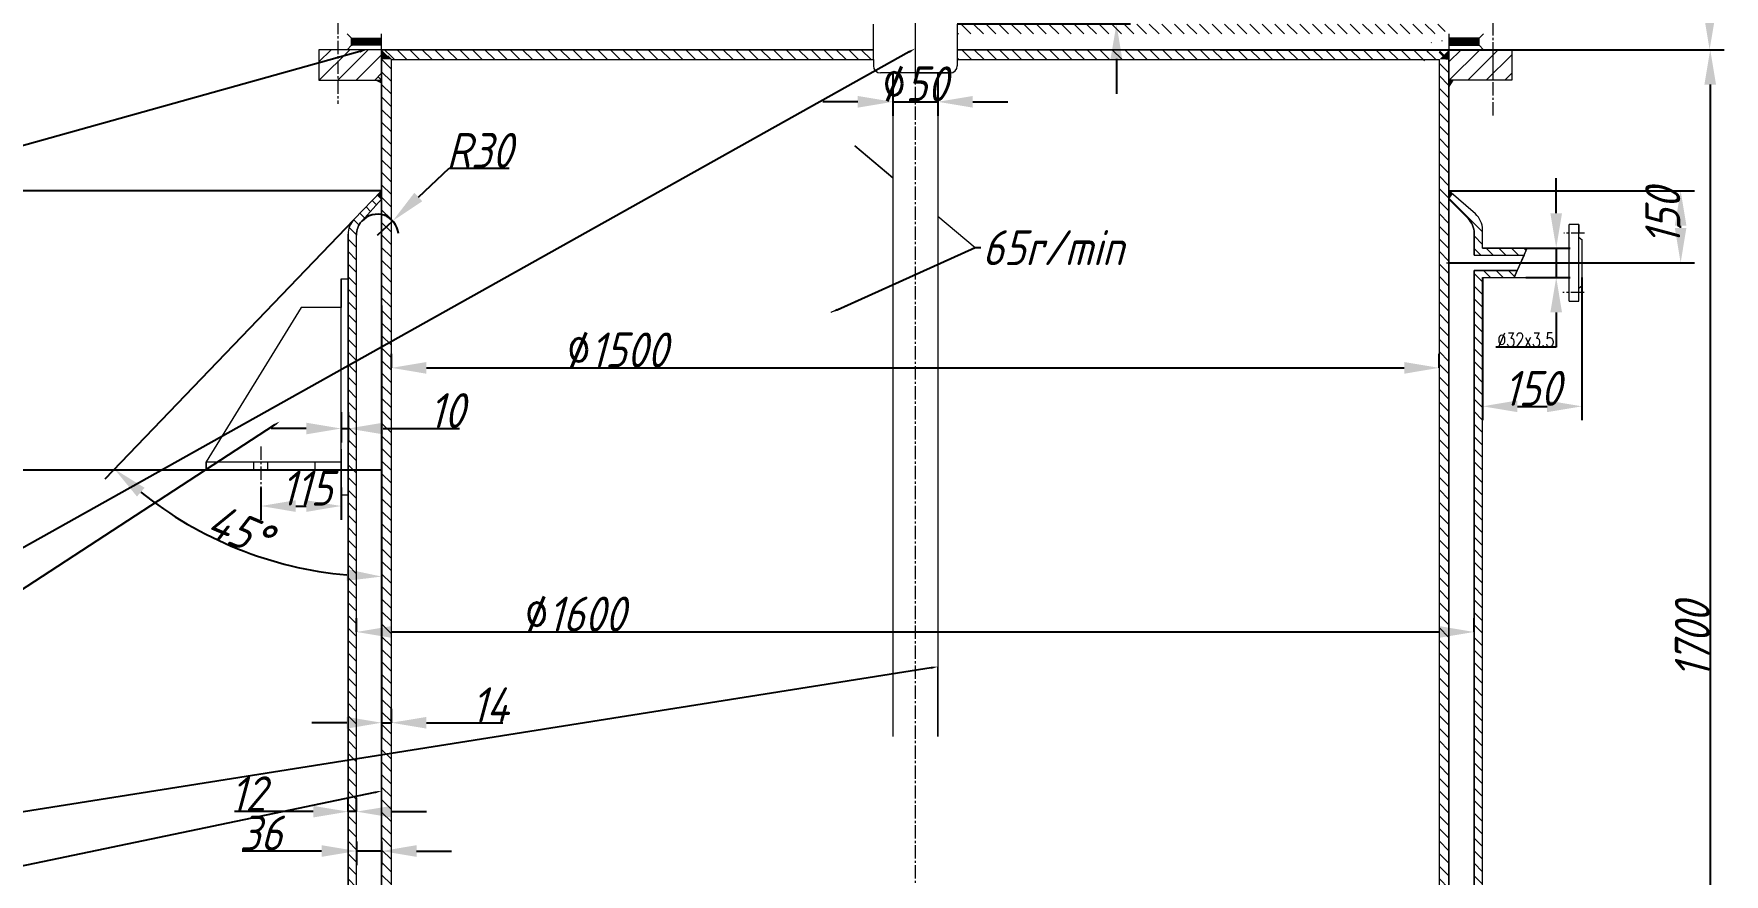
# Model space of a CAD drawing. Header units: millimetres. Extents: x 0 to 8400, y 0 to 5940.
# Drawn here: x 1314 to 3734, y 2607 to 3810 of the extents above; entities that cross this region are included whole.
import ezdxf
from ezdxf import colors
from ezdxf.entities.mleader import LeaderData, LeaderLine
from ezdxf.math import Vec2, Vec3

# ---------------------------------------------------------------- set-up
doc = ezdxf.new("R2010")
doc.units = ezdxf.units.MM
doc.linetypes.add('CENTER2', pattern=[28.575, 19.05, -3.175, 3.175, -3.175])
doc.layers.get('0').update_dxf_attribs({"lineweight": 18})
for name, color, linetype, lineweight in [('5', 1, 'Continuous', 9), ('中心线', 3, 'CENTER2', 18), ('截面', 1, 'Continuous', 9), ('标注', 4, 'Continuous', 18), ('细实线', 7, 'Continuous', 18)]:
    doc.layers.add(name, color=color, linetype=linetype, lineweight=lineweight)
doc.styles.add('OlivierSun Standard', font='gbeitc.shx', dxfattribs={"bigfont": 'gbcbig.shx'})
doc.dimstyles.new('OlivierSun Standard', dxfattribs={"dimtxt": 50, "dimasz": 50, "dimexe": 20, "dimexo": 0, "dimtad": 1, "dimtoh": 1, "dimlfac": 20, "dimdsep": 46, "dimtxsty": 'OlivierSun Standard', "dimcen": 50, "dimclrd": 4, "dimclre": 4, "dimclrt": 4, "dimadec": 0, "dimazin": 0, "dimtfac": 1, "dimtmove": 0, "dimatfit": 1, "dimfxl": 1, "dimarcsym": 0})

# ---------------------------------------------------------------- blocks, each defined once
blk = doc.blocks.new('*U16')
at = {"layer": '中心线', "color": 0, "linetype": 'CENTER2', "transparency": 16777216}
blk.add_line((-113.5, 0), (123.1, 0), dxfattribs=at)
blk = doc.blocks.new('*D20')
at = {"layer": 'DEFPOINTS', "color": 0, "transparency": 16777216}
for p in [(1826.1, 3332), (3326.1, 3332), (3326.1, 3332)]:
    blk.add_point(p, dxfattribs=at)
at = {"layer": '细实线', "color": 4, "lineweight": -2, "transparency": 16777216}
for p, q in [((1826.1, 3332), (1826.1, 3352)), ((3326.1, 3332), (3326.1, 3352)), ((1876.1, 3332), (3276.1, 3332))]:
    blk.add_line(p, q, dxfattribs=at)
at = {"layer": '细实线', "color": 4, "transparency": 16777216}
for points in [[(1876.1, 3340.3), (1876.1, 3323.6), (1826.1, 3332)], [(3276.1, 3340.3), (3276.1, 3323.6), (3326.1, 3332)]]:
    blk.add_solid(points, dxfattribs=at)
at = {"layer": '细实线', "color": 4, "transparency": 16777216, "insert": (2149.8, 3357.6), "char_height": 50, "attachment_point": 5, "style": 'OlivierSun Standard'}
blk.add_mtext('{\\Fromans|c134;\\W0.75;%%C}1500', dxfattribs=at)
blk = doc.blocks.new('*D21')
at = {"layer": 'DEFPOINTS', "color": 0, "transparency": 16777216}
for p in [(1776.1, 2953.9), (3376.1, 2953.9), (3376.1, 2953.9)]:
    blk.add_point(p, dxfattribs=at)
at = {"layer": '细实线', "color": 4, "lineweight": -2, "transparency": 16777216}
for p, q in [((1776.1, 2953.9), (1776.1, 2973.9)), ((1826.1, 2953.9), (3326.1, 2953.9)), ((3376.1, 2953.9), (3376.1, 2973.9))]:
    blk.add_line(p, q, dxfattribs=at)
at = {"layer": '细实线', "color": 4, "transparency": 16777216}
for points in [[(1826.1, 2962.3), (1826.1, 2945.6), (1776.1, 2953.9)], [(3326.1, 2962.3), (3326.1, 2945.6), (3376.1, 2953.9)]]:
    blk.add_solid(points, dxfattribs=at)
at = {"layer": '细实线', "color": 4, "transparency": 16777216, "insert": (2089.4, 2979.5), "char_height": 50, "width": 3.924, "attachment_point": 5, "style": 'OlivierSun Standard'}
blk.add_mtext('{\\Fromans|c134;\\W0.75;%%C\\A0;\\Fgbeitc,gbcbig|c134;\\W1;1600}', dxfattribs=at)
blk = doc.blocks.new('*D22')
at = {"layer": 'DEFPOINTS', "color": 0, "transparency": 16777216}
for p in [(1812.1, 3421.1), (1826.1, 2824), (1826.1, 2824)]:
    blk.add_point(p, dxfattribs=at)
at = {"layer": '细实线', "color": 4, "lineweight": -2, "transparency": 16777216}
for p, q in [((1812.1, 3421.1), (1812.1, 2804)), ((1826.1, 2824), (1826.1, 2844)), ((1762.1, 2824), (1712.1, 2824)), ((1812.1, 2824), (1826.1, 2824)), ((1876.1, 2824), (1985.7, 2824))]:
    blk.add_line(p, q, dxfattribs=at)
at = {"layer": '细实线', "color": 4, "transparency": 16777216}
for points in [[(1762.1, 2832.3), (1762.1, 2815.6), (1812.1, 2824)], [(1876.1, 2832.3), (1876.1, 2815.6), (1826.1, 2824)]]:
    blk.add_solid(points, dxfattribs=at)
at = {"layer": '细实线', "color": 4, "transparency": 16777216, "insert": (1967.3, 2849.6), "char_height": 50, "attachment_point": 5, "style": 'OlivierSun Standard'}
blk.add_mtext('14', dxfattribs=at)
blk = doc.blocks.new('*D23')
at = {"layer": 'DEFPOINTS', "color": 0, "transparency": 16777216}
for p in [(1764.1, 2696.7), (1776.1, 2696.7), (1776.1, 2696.7)]:
    blk.add_point(p, dxfattribs=at)
at = {"layer": '细实线', "color": 4, "lineweight": -2, "transparency": 16777216}
for p, q in [((1764.1, 2696.7), (1764.1, 2716.7)), ((1776.1, 2696.7), (1776.1, 2716.7)), ((1714.1, 2696.7), (1601.4, 2696.7)), ((1776.1, 2696.7), (1764.1, 2696.7)), ((1826.1, 2696.7), (1876.1, 2696.7))]:
    blk.add_line(p, q, dxfattribs=at)
at = {"layer": '细实线', "color": 4, "transparency": 16777216}
for points in [[(1714.1, 2705), (1714.1, 2688.4), (1764.1, 2696.7)], [(1826.1, 2705), (1826.1, 2688.4), (1776.1, 2696.7)]]:
    blk.add_solid(points, dxfattribs=at)
at = {"layer": '细实线', "color": 4, "transparency": 16777216, "insert": (1620.8, 2722.3), "char_height": 50, "attachment_point": 5, "style": 'OlivierSun Standard'}
blk.add_mtext('12', dxfattribs=at)
blk = doc.blocks.new('*D33')
at = {"layer": 'DEFPOINTS', "color": 0, "transparency": 16777216}
for p in [(1776.1, 2654.2), (1812.1, 2654.2), (1812.1, 2640.3)]:
    blk.add_point(p, dxfattribs=at)
at = {"layer": '细实线', "color": 4, "lineweight": -2, "transparency": 16777216}
for p, q in [((1726.1, 2640.3), (1612.3, 2640.3)), ((1776.1, 2654.2), (1776.1, 2620.3)), ((1812.1, 2640.3), (1776.1, 2640.3)), ((1812.1, 2654.2), (1812.1, 2620.3)), ((1862.1, 2640.3), (1912.1, 2640.3))]:
    blk.add_line(p, q, dxfattribs=at)
at = {"layer": '细实线', "color": 4, "transparency": 16777216}
for points in [[(1726.1, 2648.7), (1726.1, 2632), (1776.1, 2640.3)], [(1862.1, 2648.7), (1862.1, 2632), (1812.1, 2640.3)]]:
    blk.add_solid(points, dxfattribs=at)
at = {"layer": '细实线', "color": 4, "transparency": 16777216, "insert": (1639, 2666), "char_height": 50, "attachment_point": 5, "style": 'OlivierSun Standard'}
blk.add_mtext('36', dxfattribs=at)
blk = doc.blocks.new('*D36')
at = {"layer": 'DEFPOINTS', "color": 0, "transparency": 16777216}
for p in [(2543.7, 3754.2), (2608.4, 3754.2), (2608.4, 3712.8)]:
    blk.add_point(p, dxfattribs=at)
at = {"layer": '细实线', "color": 4, "lineweight": -2, "transparency": 16777216}
for p, q in [((2543.7, 3754.2), (2543.7, 3692.8)), ((2608.4, 3754.2), (2608.4, 3692.8)), ((2493.7, 3712.8), (2443.7, 3712.8)), ((2543.7, 3712.8), (2608.4, 3712.8)), ((2658.4, 3712.8), (2708.4, 3712.8))]:
    blk.add_line(p, q, dxfattribs=at)
at = {"layer": '细实线', "color": 4, "transparency": 16777216}
for points in [[(2493.7, 3721.2), (2493.7, 3704.5), (2543.7, 3712.8)], [(2658.4, 3721.2), (2658.4, 3704.5), (2608.4, 3712.8)]]:
    blk.add_solid(points, dxfattribs=at)
at = {"layer": '细实线', "color": 4, "transparency": 16777216, "insert": (2576.1, 3738.5), "char_height": 50, "attachment_point": 5, "style": 'OlivierSun Standard'}
blk.add_mtext('{\\Fromans|c134;\\W0.75;%%C}50', dxfattribs=at)
blk = doc.blocks.new('*D37')
at = {"layer": 'DEFPOINTS', "color": 0, "transparency": 16777216}
for p in [(1812.1, 3773.4), (1812.1, 3585.4), (1772.4, 3544.1), (1672.8, 3051), (1812.1, 2073.4)]:
    blk.add_point(p, dxfattribs=at)
at = {"layer": '细实线', "color": 4, "lineweight": -2, "transparency": 16777216}
blk.add_line((1772.4, 3544.1), (1415.8, 3172.6), dxfattribs=at)
blk.add_arc((1812.1, 3585.4), 552.2, 231.3586, 264.8106, dxfattribs=at)
at = {"layer": '细实线', "color": 4, "transparency": 16777216}
for points in [[(1461.8, 3147.8), (1472.7, 3160.3), (1429.6, 3187)], [(1762.5, 3043.8), (1761.8, 3027.1), (1812.1, 3033.2)]]:
    blk.add_solid(points, dxfattribs=at)
at = {"layer": '细实线', "color": 4, "transparency": 16777216, "insert": (1607.8, 3100), "char_height": 50, "attachment_point": 5, "rotation": 337.1797, "style": 'OlivierSun Standard'}
blk.add_mtext('45°', dxfattribs=at)
blk = doc.blocks.new('*D38')
at = {"layer": 'DEFPOINTS', "color": 0, "transparency": 16777216}
for p in [(1828, 3542.4), (1806.1, 3521.9)]:
    blk.add_point(p, dxfattribs=at)
at = {"layer": '细实线', "color": 4, "lineweight": -2, "transparency": 16777216}
for p, q in [((1864.6, 3576.5), (1908.6, 3617.6)), ((1908.6, 3617.6), (1994.7, 3617.6)), ((1806.1, 3521.9), (1828, 3542.4))]:
    blk.add_line(p, q, dxfattribs=at)
blk.add_arc((1806.1, 3521.9), 30, 4.8369, 138.0128, dxfattribs=at)
at = {"layer": '细实线', "color": 4, "transparency": 16777216}
blk.add_solid([(1858.9, 3582.6), (1870.2, 3570.4), (1828, 3542.4)], dxfattribs=at)
at = {"layer": '细实线', "color": 4, "transparency": 16777216, "insert": (1952, 3643.2), "char_height": 50, "attachment_point": 5, "style": 'OlivierSun Standard'}
blk.add_mtext('R30', dxfattribs=at)
blk = doc.blocks.new('*D40')
at = {"layer": 'DEFPOINTS', "color": 0, "transparency": 16777216}
for p in [(1812.1, 3585.4), (1278.2, 3185.4), (1812.1, 3185.4)]:
    blk.add_point(p, dxfattribs=at)
at = {"layer": '细实线', "color": 4, "lineweight": -2, "transparency": 16777216}
for p, q in [((1812.1, 3585.4), (1258.2, 3585.4)), ((1278.2, 3535.4), (1278.2, 3235.4)), ((1812.1, 3185.4), (1258.2, 3185.4))]:
    blk.add_line(p, q, dxfattribs=at)
at = {"layer": '细实线', "color": 4, "transparency": 16777216}
for points in [[(1269.9, 3535.4), (1286.5, 3535.4), (1278.2, 3585.4)], [(1269.9, 3235.4), (1286.5, 3235.4), (1278.2, 3185.4)]]:
    blk.add_solid(points, dxfattribs=at)
at = {"layer": '细实线', "color": 4, "transparency": 16777216, "insert": (1252.6, 3400.4), "char_height": 50, "attachment_point": 5, "rotation": 90, "style": 'OlivierSun Standard'}
blk.add_mtext('400', dxfattribs=at)
blk = doc.blocks.new('*D43')
at = {"layer": 'DEFPOINTS', "color": 0, "transparency": 16777216}
for p in [(1639.1, 3160.9), (1754.1, 3160.9), (1754.1, 3134.2)]:
    blk.add_point(p, dxfattribs=at)
at = {"layer": '标注', "color": 4, "lineweight": -2, "transparency": 16777216}
for p, q in [((1639.1, 3160.9), (1639.1, 3114.2)), ((1754.1, 3160.9), (1754.1, 3114.2)), ((1689.1, 3134.2), (1704.1, 3134.2))]:
    blk.add_line(p, q, dxfattribs=at)
at = {"layer": '标注', "color": 4, "transparency": 16777216}
for points in [[(1689.1, 3142.5), (1689.1, 3125.8), (1639.1, 3134.2)], [(1704.1, 3142.5), (1704.1, 3125.8), (1754.1, 3134.2)]]:
    blk.add_solid(points, dxfattribs=at)
at = {"layer": '标注', "color": 4, "transparency": 16777216, "insert": (1704.6, 3159.8), "char_height": 50, "attachment_point": 5, "style": 'OlivierSun Standard'}
blk.add_mtext('115', dxfattribs=at)
blk = doc.blocks.new('*D44')
at = {"layer": 'DEFPOINTS', "color": 0, "transparency": 16777216}
for p in [(1754.1, 3268.4), (1764.1, 3268.4), (1764.1, 3245.1)]:
    blk.add_point(p, dxfattribs=at)
at = {"layer": '标注', "color": 4, "lineweight": -2, "transparency": 16777216}
for p, q in [((1754.1, 3268.4), (1754.1, 3225.1)), ((1764.1, 3268.4), (1764.1, 3225.1)), ((1704.1, 3245.1), (1654.1, 3245.1)), ((1754.1, 3245.1), (1764.1, 3245.1)), ((1814.1, 3245.1), (1923.7, 3245.1))]:
    blk.add_line(p, q, dxfattribs=at)
at = {"layer": '标注', "color": 4, "transparency": 16777216}
for points in [[(1704.1, 3253.5), (1704.1, 3236.8), (1754.1, 3245.1)], [(1814.1, 3253.5), (1814.1, 3236.8), (1764.1, 3245.1)]]:
    blk.add_solid(points, dxfattribs=at)
at = {"layer": '标注', "color": 4, "transparency": 16777216, "insert": (1905.3, 3270.8), "char_height": 50, "attachment_point": 5, "style": 'OlivierSun Standard'}
blk.add_mtext('10', dxfattribs=at)
blk = doc.blocks.new('*D45')
at = {"layer": 'DEFPOINTS', "color": 0, "transparency": 16777216}
for p in [(3340.1, 3787.4), (3388.1, 2073.4), (3714.1, 2073.4)]:
    blk.add_point(p, dxfattribs=at)
at = {"layer": '标注', "color": 4, "lineweight": -2, "transparency": 16777216}
for p, q in [((3340.1, 3787.4), (3734.1, 3787.4)), ((3714.1, 3737.4), (3714.1, 2123.4)), ((3388.1, 2073.4), (3734.1, 2073.4))]:
    blk.add_line(p, q, dxfattribs=at)
at = {"layer": '标注', "color": 4, "transparency": 16777216}
for points in [[(3705.7, 3737.4), (3722.4, 3737.4), (3714.1, 3787.4)], [(3705.7, 2123.4), (3722.4, 2123.4), (3714.1, 2073.4)]]:
    blk.add_solid(points, dxfattribs=at)
at = {"layer": '标注', "color": 4, "transparency": 16777216, "insert": (3688.4, 2942), "char_height": 50, "attachment_point": 5, "rotation": 90, "style": 'OlivierSun Standard'}
blk.add_mtext('1700', dxfattribs=at)
blk = doc.blocks.new('*D46')
at = {"layer": 'DEFPOINTS', "color": 0, "transparency": 16777216}
for p in [(3340.1, 3585.4), (3671.7, 3585.4), (3340.1, 3482.4)]:
    blk.add_point(p, dxfattribs=at)
at = {"layer": '标注', "color": 4, "lineweight": -2, "transparency": 16777216}
for p, q in [((3340.1, 3585.4), (3691.7, 3585.4)), ((3671.7, 3532.4), (3671.7, 3535.4)), ((3340.1, 3482.4), (3691.7, 3482.4))]:
    blk.add_line(p, q, dxfattribs=at)
at = {"layer": '标注', "color": 4, "transparency": 16777216}
for points in [[(3663.4, 3535.4), (3680, 3535.4), (3671.7, 3585.4)], [(3663.4, 3532.4), (3680, 3532.4), (3671.7, 3482.4)]]:
    blk.add_solid(points, dxfattribs=at)
at = {"layer": '标注', "color": 4, "transparency": 16777216, "insert": (3646.1, 3548.3), "char_height": 50, "attachment_point": 5, "rotation": 90, "style": 'OlivierSun Standard'}
blk.add_mtext('150', dxfattribs=at)
blk = doc.blocks.new('*D47')
at = {"layer": 'DEFPOINTS', "color": 0, "transparency": 16777216}
for p in [(3388.1, 3461.4), (3530.5, 3461.4), (3530.5, 3276.9)]:
    blk.add_point(p, dxfattribs=at)
at = {"layer": '标注', "color": 4, "lineweight": -2, "transparency": 16777216}
for p, q in [((3388.1, 3461.4), (3388.1, 3256.9)), ((3530.5, 3461.4), (3530.5, 3256.9)), ((3438.1, 3276.9), (3480.5, 3276.9))]:
    blk.add_line(p, q, dxfattribs=at)
at = {"layer": '标注', "color": 4, "transparency": 16777216}
for points in [[(3438.1, 3285.3), (3438.1, 3268.6), (3388.1, 3276.9)], [(3480.5, 3285.3), (3480.5, 3268.6), (3530.5, 3276.9)]]:
    blk.add_solid(points, dxfattribs=at)
at = {"layer": '标注', "color": 4, "transparency": 16777216, "insert": (3459.3, 3302.6), "char_height": 50, "attachment_point": 5, "style": 'OlivierSun Standard'}
blk.add_mtext('150', dxfattribs=at)
blk = doc.blocks.new('*D49')
at = {"layer": 'DEFPOINTS', "color": 0, "transparency": 16777216}
for p in [(3012.3, 4180.1), (3012.3, 3787.4), (3713.2, 3787.4)]:
    blk.add_point(p, dxfattribs=at)
at = {"layer": '标注', "color": 4, "lineweight": -2, "transparency": 16777216}
for p, q in [((3012.3, 4180.1), (3733.2, 4180.1)), ((3713.2, 4130.1), (3713.2, 3837.4)), ((3012.3, 3787.4), (3733.2, 3787.4))]:
    blk.add_line(p, q, dxfattribs=at)
at = {"layer": '标注', "color": 4, "transparency": 16777216}
for points in [[(3704.9, 4130.1), (3721.6, 4130.1), (3713.2, 4180.1)], [(3704.9, 3837.4), (3721.6, 3837.4), (3713.2, 3787.4)]]:
    blk.add_solid(points, dxfattribs=at)
at = {"layer": '标注', "color": 4, "transparency": 16777216, "insert": (3687.6, 3996.5), "char_height": 50, "attachment_point": 5, "rotation": 90, "style": 'OlivierSun Standard'}
blk.add_mtext('400', dxfattribs=at)
blk = doc.blocks.new('*D50')
at = {"layer": 'DEFPOINTS', "color": 0, "transparency": 16777216}
for p in [(3450.1, 3503.4), (3450.1, 3461.4), (3493.6, 3461.4)]:
    blk.add_point(p, dxfattribs=at)
at = {"layer": '标注', "color": 4, "lineweight": -2, "transparency": 16777216}
for p, q in [((3493.6, 3553.4), (3493.6, 3603.4)), ((3450.1, 3503.4), (3513.6, 3503.4)), ((3493.6, 3503.4), (3493.6, 3461.4)), ((3450.1, 3461.4), (3513.6, 3461.4)), ((3493.6, 3411.4), (3493.6, 3361.4)), ((3493.6, 3361.4), (3407.2, 3361.4))]:
    blk.add_line(p, q, dxfattribs=at)
at = {"layer": '标注', "color": 4, "transparency": 16777216}
for points in [[(3485.2, 3553.4), (3501.9, 3553.4), (3493.6, 3503.4)], [(3485.2, 3411.4), (3501.9, 3411.4), (3493.6, 3461.4)]]:
    blk.add_solid(points, dxfattribs=at)
at = {"layer": '标注', "color": 4, "transparency": 16777216, "insert": (3450.1, 3372), "char_height": 50, "attachment_point": 5, "style": 'OlivierSun Standard'}
blk.add_mtext('{\\Fromans|c134;\\H0.4x;\\W0.75;%%C32x3.5}', dxfattribs=at)
blk = doc.blocks.new('*D52')
at = {"layer": 'DEFPOINTS', "color": 0, "transparency": 16777216}
for p in [(2636.1, 3876.3), (2636.1, 3824.2), (2864, 3824.2)]:
    blk.add_point(p, dxfattribs=at)
at = {"layer": '标注', "color": 4, "lineweight": -2, "transparency": 16777216}
for p, q in [((2864, 3926.3), (2864, 3976.3)), ((2636.1, 3876.3), (2884, 3876.3)), ((2864, 3876.3), (2864, 3824.2)), ((2636.1, 3824.2), (2884, 3824.2)), ((2864, 3774.2), (2864, 3724.2))]:
    blk.add_line(p, q, dxfattribs=at)
at = {"layer": '标注', "color": 4, "transparency": 16777216}
for points in [[(2855.6, 3926.3), (2872.3, 3926.3), (2864, 3876.3)], [(2855.6, 3774.2), (2872.3, 3774.2), (2864, 3824.2)]]:
    blk.add_solid(points, dxfattribs=at)
at = {"layer": '标注', "color": 4, "transparency": 16777216, "insert": (2845.9, 3850.2), "char_height": 50, "attachment_point": 5, "rotation": 90, "style": 'OlivierSun Standard'}
blk.add_mtext('{\\H0.7x;40}', dxfattribs=at)
blk = doc.blocks.new('*U60')
at = {"layer": '中心线', "color": 0, "linetype": 'CENTER2', "transparency": 16777216}
blk.add_line((0, 2158.4), (0, -874.7), dxfattribs=at)

msp = doc.modelspace()

# ---------------------------------------------------------------- hatches: boundary and pattern name
at = {"layer": '截面'}
h = msp.add_hatch(dxfattribs=at)
h.set_pattern_fill('ANSI31', color=256, scale=4, angle=90)
edge = h.paths.add_edge_path()
edge.add_ellipse((2576.08414, 3860.15531), major_axis=(-764, 0), ratio=0.5091623037, start_angle=239.19968795, end_angle=267.57395378)
edge.add_line((2608.42414, 4248.80664), (2608.42414, 4234.80652))
edge.add_ellipse((2576.08414, 3860.15531), major_axis=(-750, 0), ratio=0.5, start_angle=238.55997528, end_angle=267.52863974, ccw=False)
edge.add_line((2967.28846, 4180.1003), (2967.28846, 4194.28962))
edge = h.paths.add_edge_path()
edge.add_line((3012.26314, 4179.5279), (3012.26314, 4165.21591))
edge.add_ellipse((2576.08414, 3860.15531), major_axis=(-750, 0), ratio=0.5, start_angle=540, end_angle=594.43881479, ccw=False)
edge.add_line((3326.08414, 3860.15531), (3326.08414, 3824.15531))
edge.add_line((3326.08414, 3824.15531), (3322.62014, 3824.15531))
edge.add_line((3319.38758, 3810.15531), (3333.74677, 3810.15531))
edge.add_ellipse((2576.08414, 3860.15531), major_axis=(-764, 0), ratio=0.5091623037, start_angle=532.61507331, end_angle=540)
edge.add_ellipse((2576.08414, 3860.15531), major_axis=(-764, 0), ratio=0.5091623037, start_angle=540, end_angle=595.18594899)
edge = h.paths.add_edge_path()
edge.add_ellipse((2576.08414, 3860.15531), major_axis=(-750, 0), ratio=0.5, start_angle=532.33774434, end_angle=534.49112133)
edge.add_line((3322.62014, 3824.15531), (2636.08414, 3824.15531))
edge.add_line((2636.08414, 3824.15531), (2636.08414, 3810.15531))
edge.add_line((2636.08414, 3810.15531), (3319.38758, 3810.15531))
h = msp.add_hatch(dxfattribs=at)
h.set_pattern_fill('ANSI37', color=256, scale=10, style=0)
h.set_pattern_definition([(45, (7226.3216, -3586.561), (-0.88388348, 0.88388348), []), (135, (7226.3216, -3586.561), (-0.88388348, -0.88388348), [])])
h.paths.add_polyline_path([(1812.08419, 3803.78001), (1769.02404, 3803.78001), (1769.02404, 3793.78001), (1812.08419, 3793.78001)])
h = msp.add_hatch(dxfattribs=at)
h.set_pattern_fill('ANSI37', color=256, scale=10, style=0)
h.set_pattern_definition([(45, (8754.3216, -3586.561), (-0.88388348, 0.88388348), []), (135, (8754.3216, -3586.561), (-0.88388348, -0.88388348), [])])
h.paths.add_polyline_path([(3340.0841, 3803.78001), (3383.14424, 3803.78001), (3383.14424, 3793.78001), (3340.0841, 3793.78001)])
h = msp.add_hatch(dxfattribs=at)
h.set_pattern_fill('ANSI31', color=256, scale=150, style=0)
h.set_pattern_definition([(45, (7226.322, -3586.561), (-13.258252, 13.258252), [])])
h.paths.add_polyline_path([(1812.08413, 3787.4047), (1749.2165, 3787.4047), (1749.2165, 3743.78001), (1812.08413, 3743.78001)])
h.paths.add_polyline_path([(1749.2165, 3787.4047), (1722.29514, 3787.4047), (1722.29514, 3743.78001), (1749.2165, 3743.78001)])
h = msp.add_hatch(dxfattribs=at)
h.set_pattern_fill('ANSI31', color=256, scale=4, angle=90)
h.paths.add_polyline_path([(1826.08414, 3787.40471), (1812.08414, 3787.40471), (1812.08414, 3773.40471), (1812.08414, 2073.40471), (1826.08414, 2073.40471)])
h = msp.add_hatch(dxfattribs=at)
h.set_pattern_fill('ANSI31', color=256, scale=4, angle=90)
h.paths.add_polyline_path([(2516.08414, 3787.40471), (1826.08414, 3787.40471), (1826.08414, 3773.40471), (2516.08414, 3773.40471)])
h = msp.add_hatch(dxfattribs=at)
h.set_pattern_fill('ANSI31', color=256, scale=4, angle=90)
h.paths.add_polyline_path([(3340.08414, 3787.40471), (2636.08414, 3787.40471), (2636.08414, 3773.40471), (3326.08414, 3773.40471), (3340.08414, 3773.40471)])
h = msp.add_hatch(dxfattribs=at)
h.set_pattern_fill('ANSI31', color=256, scale=150, style=0)
h.set_pattern_definition([(45, (8844.11, -3586.561), (-13.258252, 13.258252), [])])
h.paths.add_polyline_path([(3429.87313, 3787.4047), (3367.0055, 3787.4047), (3367.0055, 3743.78001), (3429.87313, 3743.78001)])
h.paths.add_polyline_path([(3367.0055, 3787.4047), (3340.08414, 3787.4047), (3340.08414, 3743.78001), (3367.0055, 3743.78001)])
h = msp.add_hatch(dxfattribs=at)
h.set_pattern_fill('ANSI31', color=256, scale=4, angle=90)
h.paths.add_polyline_path([(3340.08414, 3773.40471), (3326.08414, 3773.40471), (3326.08414, 2073.40471), (3340.08414, 2073.40471)])
h = msp.add_hatch(dxfattribs=at)
h.set_pattern_fill('ANSI31', color=256, scale=4, angle=90)
h.paths.add_polyline_path([(1783.78532, 3541.96157), (1812.08414, 3573.40471), (1812.08414, 3585.40471), (1772.44252, 3544.11136, 0.1936145246), (1764.08414, 3523.3354), (1776.08414, 3521.89263, -0.1852813329)])
h = msp.add_hatch(dxfattribs=at)
h.set_pattern_fill('ANSI31', color=256, scale=4, angle=90)
h.paths.add_polyline_path([(3377.83928, 3552.36896), (3340.08414, 3585.40471), (3340.08414, 3573.40471), (3367.41663, 3545.76221, -0.1974472386), (3376.08414, 3524.66897), (3388.08414, 3523.40471), (3388.08414, 3529.79166, 0.2162719376)])
h = msp.add_hatch(dxfattribs=at)
h.set_pattern_fill('ANSI31', color=256, scale=4, angle=90)
h.paths.add_polyline_path([(1776.08414, 3521.89263), (1764.08414, 3523.3354), (1764.08414, 2073.40471), (1776.08414, 2073.40471)])
h = msp.add_hatch(dxfattribs=at)
h.set_pattern_fill('ANSI31', color=256, scale=4, angle=90)
h.paths.add_polyline_path([(3388.08414, 3471.40471), (3376.08414, 3471.40471), (3376.08414, 2073.40471), (3388.08414, 2073.40471)])
h.paths.add_polyline_path([(3376.08414, 3493.40471), (3388.08414, 3493.40471), (3388.08414, 3523.40471), (3376.08414, 3524.66897)])
at = {"layer": '细实线'}
h = msp.add_hatch(dxfattribs=at)
h.set_pattern_fill('ANSI31', color=1, scale=4, angle=90)
h.paths.add_polyline_path([(3447.64456, 3493.40471), (3452.14551, 3503.40471), (3388.08414, 3503.40471), (3388.08414, 3523.40471), (3388.08414, 3529.79166, 0.2162719376), (3377.83928, 3552.36896), (3340.08414, 3585.40471), (3340.08414, 3573.40471), (3367.41663, 3545.76221, -0.1974472386), (3376.08414, 3524.66897), (3376.08414, 3523.40471), (3376.08414, 3503.40471), (3376.08414, 3493.40471)])
h.paths.add_polyline_path([(3433.24153, 3461.40471), (3437.74248, 3471.40471), (3376.08414, 3471.40471), (3376.08414, 2073.40471), (3388.08414, 2073.40471), (3388.08414, 3461.40471)])

# ---------------------------------------------------------------- linework, layer by layer
for p, q in [((1826.08414, 3773.40471), (1820.78084, 3778.70801)), ((3336.69074, 3773.40471), (3326.08414, 3784.01131)), ((1812.08414, 3743.78001), (1806.78084, 3749.08331)), ((1812.08414, 3573.40471), (1806.78084, 3578.70801)), ((3512.08414, 3427.40471), (3512.08414, 3537.40471)), ((3526.08414, 3518.86768), (3530.53153, 3515.16587)), ((3530.53153, 3449.64355), (3530.53153, 3515.16587)), ((3376.08414, 3493.40471), (3447.64456, 3493.40471)), ((3388.08414, 3503.40471), (3512.08414, 3503.40471)), ((3376.08414, 3471.40471), (3437.74248, 3471.40471)), ((3388.08414, 3461.40471), (3512.08414, 3461.40471)), ((3526.08414, 3445.94174), (3530.53153, 3449.64355)), ((3512.08414, 3427.40471), (3526.08414, 3427.40471))]:
    msp.add_line(p, q)
at = {"layer": '5'}
for points in [[(1826.08414, 3773.40471), (1812.08414, 3773.40471), (1812.08414, 3787.40471)], [(3326.08414, 3773.40471), (3340.08414, 3773.40471), (3340.08414, 3787.40471)], [(1812.08414, 3738.89247), (1812.08414, 3743.78001), (1802.0895, 3743.78001)], [(3340.08414, 3743.78001), (3347.08414, 3743.78001), (3340.08414, 3732.79353)], [(1812.08414, 3573.40471), (1806.19511, 3579.27031), (1812.08414, 3585.40471)], [(3340.08414, 3573.40471), (3345.49901, 3580.6667), (3340.08414, 3585.40471)]]:
    msp.add_solid(points, dxfattribs=at)
at = {"layer": 'DEFPOINTS', "color": 0, "linetype": 'Continuous'}
msp.add_point((3512.08414, 3482.40471), dxfattribs=at)
at = {"layer": '中心线'}
for p, q in [((3402.95174, 3912.2788), (3402.95174, 3691.66536)), ((1749.21654, 3885.98548), (1749.21654, 3709.97091)), ((3402.95174, 3787.40471), (3402.95174, 3743.78001)), ((3533.89207, 3524.90471), (3504.69958, 3524.90471)), ((3533.67331, 3439.90471), (3503.00386, 3439.90471)), ((1639.08414, 3219.33224), (1639.08414, 3160.91926))]:
    msp.add_line(p, q, dxfattribs=at)
at = {"layer": '截面'}
msp.add_line((3376.08414, 3524.03684), (3376.08414, 3523.40471), dxfattribs=at)
at = {"layer": '标注'}
msp.add_lwpolyline([(2543.74414, 3603.7796), (2489.42552, 3649.61667)], close=True, dxfattribs=at)
msp.add_lwpolyline([(2608.42414, 3549.19904), (2661.92177, 3504.05478)], dxfattribs=at)
at = {"layer": '细实线'}
for p, q in [((2516.08414, 3773.40471), (2516.08414, 3824.15531)), ((2576.08414, 3824.15531), (2576.08414, 3754.15531)), ((2636.08414, 3824.15531), (2636.08414, 3773.40471)), ((2636.08414, 3824.15531), (2636.08414, 3764.15531)), ((1769.02404, 3803.78001), (1762.48377, 3810.15531)), ((1769.02404, 3793.78001), (1769.02404, 3803.78001)), ((1769.02404, 3803.78001), (1812.08414, 3803.78001)), ((1812.08414, 3787.40471), (1812.08414, 3810.15531)), ((3340.08414, 3810.15531), (3340.08414, 3787.40471)), ((3383.14424, 3803.78001), (3340.08414, 3803.78001)), ((3383.14424, 3803.78001), (3389.68451, 3810.15531)), ((3383.14424, 3793.78001), (3383.14424, 3803.78001)), ((1812.08414, 3787.40471), (1722.29514, 3787.40471)), ((1722.29514, 3787.40471), (1722.29514, 3743.78001)), ((1812.08414, 3787.40471), (1749.21654, 3787.40471)), ((1769.02404, 3793.78001), (1762.68877, 3787.42711)), ((1812.08414, 3793.78001), (1769.02404, 3793.78001)), ((1812.08414, 3787.40471), (1812.08414, 3793.78001)), ((1812.08414, 3773.40471), (1812.08414, 3787.40471)), ((1812.08414, 3787.40471), (2516.08414, 3787.40471)), ((2636.08414, 3787.40471), (3340.08414, 3787.40471)), ((3340.08414, 3793.78001), (3383.14424, 3793.78001)), ((3340.08414, 3787.40471), (3340.08414, 3773.40471)), ((3340.08414, 3787.40471), (3429.87314, 3787.40471)), ((3340.08414, 3787.40471), (3429.87314, 3787.40471)), ((3383.14424, 3793.78001), (3389.47951, 3787.42711)), ((3429.87314, 3787.40471), (3429.87314, 3743.78001)), ((3429.87314, 3787.40471), (3429.87314, 3743.78001)), ((1812.08414, 2073.40471), (1812.08414, 3773.40471)), ((1826.08414, 2073.40471), (1826.08414, 3773.40471)), ((1826.08414, 3773.40471), (2516.08414, 3773.40471)), ((2516.08414, 3773.40471), (2516.08414, 3764.15531)), ((2626.08414, 3754.15531), (2526.08414, 3754.15531)), ((2576.08414, 3754.15531), (2543.74414, 3754.15531)), ((2543.74414, 3754.15531), (2543.74414, 2804.15531)), ((2576.08414, 3754.15531), (2626.08414, 3754.15531)), ((2576.08414, 3754.15531), (2608.42414, 3754.15531)), ((2608.42414, 3754.15531), (2608.42414, 2804.15531)), ((2636.08414, 3773.40471), (3326.08414, 3773.40471)), ((3326.08414, 3773.40471), (3326.08414, 2073.40471)), ((3340.08414, 3773.40471), (3340.08414, 2073.40471)), ((1722.29514, 3743.78001), (1812.08414, 3743.78001)), ((3429.87314, 3743.78001), (3340.08414, 3743.78001)), ((3429.87314, 3743.78001), (3340.08414, 3743.78001)), ((1772.44252, 3544.11136), (1812.08414, 3585.40471)), ((1812.08414, 3573.40471), (1812.08414, 3585.40471)), ((3340.08414, 3573.40471), (3340.08414, 3585.40471)), ((3377.83928, 3552.36896), (3340.08414, 3585.40471)), ((1783.78532, 3541.96157), (1812.08414, 3573.40471)), ((3340.08414, 3573.40471), (3340.08414, 3523.40471)), ((3367.41663, 3545.76221), (3340.08414, 3573.40471)), ((3526.08414, 3537.40471), (3512.08414, 3537.40471)), ((3526.08414, 3427.40471), (3526.08414, 3537.40471)), ((3526.08414, 3537.40471), (3526.08414, 3524.90471)), ((1764.08414, 2073.40471), (1764.08414, 3523.3354)), ((1776.08414, 3523.40471), (1776.08414, 3523.40471)), ((1776.08414, 2073.40471), (1776.08414, 3521.89263)), ((3376.08414, 3523.40471), (3376.08414, 3524.66897)), ((3376.08414, 3493.40471), (3376.08414, 3524.66897)), ((3376.08414, 3523.40471), (3376.08414, 3503.40471)), ((3388.08414, 3523.40471), (3388.08414, 3529.79166)), ((3388.08414, 3523.40471), (3388.08414, 3523.40471)), ((3388.08414, 3523.40471), (3388.08414, 3523.40471)), ((3388.08414, 3503.40471), (3388.08414, 3523.40471)), ((2661.92177, 3504.05478), (2455.01, 3411.14546)), ((3433.24153, 3461.40471), (3452.14551, 3503.40471)), ((3447.64456, 3493.40471), (3437.74248, 3471.40471)), ((3376.08414, 2073.40471), (3376.08414, 3471.40471)), ((3388.08414, 2073.40471), (3388.08414, 3461.40471)), ((3437.74248, 3471.40471), (3433.24153, 3461.40471)), ((1754.08414, 3150.17011), (1754.08414, 3459.42111)), ((1754.08414, 3459.42111), (1764.08414, 3459.42111)), ((1754.08414, 3459.42111), (1754.08414, 3418.35971)), ((3526.08414, 3427.40471), (3526.08414, 3439.90471)), ((1696.67354, 3418.35971), (1561.08414, 3197.40471)), ((1754.08414, 3418.35971), (1696.67354, 3418.35971)), ((1561.08414, 3197.40471), (1561.08414, 3185.40471)), ((1561.08414, 3185.40471), (1561.08414, 3197.40471)), ((1561.08414, 3197.40471), (1754.08414, 3197.40471)), ((1628.88414, 3185.40471), (1628.88414, 3197.40471)), ((1628.88414, 3197.40471), (1639.08414, 3197.40471)), ((1649.28414, 3185.40471), (1649.28414, 3197.40471)), ((1717.08414, 3185.40471), (1717.08414, 3197.40471)), ((1754.08414, 3215.40471), (1754.08414, 3197.40471)), ((1754.08414, 3197.40471), (1754.08414, 3150.17011)), ((1561.08414, 3185.40471), (1717.08414, 3185.40471)), ((1561.08414, 3185.40471), (1628.88414, 3185.40471)), ((1639.08414, 3185.40471), (1649.28414, 3185.40471)), ((1754.08414, 3150.17011), (1764.08414, 3150.17011))]:
    msp.add_line(p, q, dxfattribs=at)
for points in [[(1826.08414, 3787.40471), (1812.08414, 3787.40471), (1812.08414, 3773.40471), (1812.08414, 2073.40471), (1826.08414, 2073.40471), (1826.08414, 3773.40471)], [(1826.08414, 3773.40471), (2516.08414, 3773.40471), (2516.08414, 3787.40471), (1826.08414, 3787.40471)], [(3340.08414, 3773.40471), (3340.08414, 3787.40471), (2636.08414, 3787.40471), (2636.08414, 3773.40471), (3326.08414, 3773.40471)], [(3326.08414, 3773.40471), (3326.08414, 2073.40471), (3340.08414, 2073.40471), (3340.08414, 3773.40471)], [(1764.08414, 3523.3354), (1764.08414, 2073.40471)], [(1776.08414, 2073.40471), (1776.08414, 3521.89263)], [(3376.08414, 3524.66897), (3376.08414, 3523.40471), (3376.08414, 3493.40471)], [(3388.08414, 3503.40471), (3388.08414, 3523.40471)], [(2543.74414, 3504.05478), (2543.74414, 3450.98963), (2661.92177, 3504.05478), (2455.01, 3411.14546)], [(3376.08414, 3471.40471), (3376.08414, 2073.40471), (3388.08414, 2073.40471), (3388.08414, 3461.40471)], [(2608.42414, 2804.15531), (2608.42414, 2904.15531)]]:
    msp.add_lwpolyline(points, dxfattribs=at)
for points in [[(1776.08414, 3521.89263, -0.1852813329), (1783.78532, 3541.96157), (1812.08414, 3573.40471), (1812.08414, 3585.40471), (1772.44252, 3544.11136, 0.1936145246), (1764.08414, 3523.3354)], [(3388.08414, 3523.40471), (3388.08414, 3529.79166, 0.2162719376), (3377.83928, 3552.36896), (3340.08414, 3585.40471), (3340.08414, 3573.40471), (3367.41663, 3545.76221, -0.1974472386), (3376.08414, 3524.66897)]]:
    msp.add_lwpolyline(points, format="xyb", dxfattribs=at)
msp.add_lwpolyline([(3452.14551, 3503.40471), (3388.08414, 3503.40471), (3388.08414, 3523.40471), (3388.08414, 3529.79166, 0.2162719376), (3377.83928, 3552.36896), (3340.08414, 3585.40471), (3340.08414, 3573.40471), (3367.41663, 3545.76221, -0.1974472386), (3376.08414, 3524.66897), (3376.08414, 3523.40471), (3376.08414, 3503.40471), (3376.08414, 3493.40471), (3447.64456, 3493.40471)], format="xyb", close=True, dxfattribs=at)
msp.add_lwpolyline([(3437.74248, 3471.40471), (3376.08414, 3471.40471), (3376.08414, 2073.40471), (3388.08414, 2073.40471), (3388.08414, 3461.40471), (3433.24153, 3461.40471)], close=True, dxfattribs=at)
for centre, radius, start, end in [((2526.08414, 3764.15531), 10, 180, 270), ((2626.08414, 3764.15531), 10, 270, 0), ((1794.08414, 3523.3354), 30, 136.16913933, 180), ((1806.08414, 3521.89263), 30, 138.0127875, 180), ((3346.08414, 3524.66897), 30, 0, 44.67690683), ((3358.08414, 3529.79166), 30, 0, 48.81407483)]:
    msp.add_arc(centre, radius, start, end, dxfattribs=at)

# ---------------------------------------------------------------- block references
at = {"layer": '中心线', "linetype": 'CENTER2'}
for name, p in [('*U60', (2576.07989, 2347.60228)), ('*U16', (3450.08414, 3482.40471))]:
    msp.add_blockref(name, p, dxfattribs=at)

# ---------------------------------------------------------------- dimensions: what is measured, and where the dimension line sits
at = {"layer": '标注'}
for base, p1, p2, text, picture, middle in [((3713.21839, 3787.40471), (3012.26324, 4180.1003), (3012.26324, 3787.40471), '400', '*D49', (3713.21839, 3996.54783)), ((2863.97684, 3824.15531), (2636.08414, 3876.26851), (2636.08414, 3824.15531), '{\\H0.7x;40}', '*D52', (2863.97684, 3850.21191)), ((3714.06298, 2073.40471), (3340.08414, 3787.40471), (3388.08414, 2073.40471), '1700', '*D45', (3714.06298, 2942.0117)), ((3493.56628, 3461.40471), (3450.08414, 3503.40471), (3450.08414, 3461.40471), '{\\Fromans|c134;\\H0.4x;\\W0.75;%%C32x3.5}', '*D50', (3450.08414, 3361.40471)), ((3671.68489, 3585.40471), (3340.08414, 3482.40471), (3340.08414, 3585.40471), '150', '*D46', (3671.68489, 3548.33748))]:
    dim = msp.add_linear_dim(base=base, p1=p1, p2=p2, angle=90, text=text, dimstyle='OlivierSun Standard', dxfattribs=at)
    dim.commit()
    dim.dimension.update_dxf_attribs({"geometry": picture, "text_midpoint": middle, "dimtype": 160})
for base, p1, p2, text, picture, middle in [((3530.53153, 3276.93983), (3388.08414, 3461.40471), (3530.53153, 3461.40471), '150', '*D47', (3459.30783, 3276.93983)), ((1764.08414, 3245.1361), (1754.08414, 3268.44521), (1764.08414, 3268.44521), '10', '*D44', (1905.33414, 3245.1361)), ((1754.08414, 3134.16785), (1639.08414, 3160.91926), (1754.08414, 3160.91926), '115', '*D43', (1704.58291, 3134.16785))]:
    dim = msp.add_linear_dim(base=base, p1=p1, p2=p2, text=text, dimstyle='OlivierSun Standard', dxfattribs=at)
    dim.commit()
    dim.dimension.update_dxf_attribs({"geometry": picture, "text_midpoint": middle, "dimtype": 160})
at = {"layer": '细实线'}
dim = msp.add_angular_dim_2l(base=(1672.78723, 3051.02899), line1=((1812.08414, 3773.40471), (1812.08414, 2073.40471)), line2=((1812.08414, 3585.40471), (1772.44252, 3544.11136)), text='45°', dimstyle='OlivierSun Standard', dxfattribs=at)
dim.commit()
dim.dimension.update_dxf_attribs({"geometry": '*D37', "text_midpoint": (1597.90513, 3076.39745), "dimtype": 162})
for base, p1, p2, text, picture, middle in [((2608.42414, 3712.84978), (2543.74414, 3754.15531), (2608.42414, 3754.15531), '{\\Fromans|c134;\\W0.75;%%C}50', '*D36', (2576.08414, 3712.84978)), ((1826.08414, 2823.95276), (1812.08414, 3421.06689), (1826.08414, 2823.95276), '14', '*D22', (1967.33414, 2823.95276)), ((1776.08414, 2696.70331), (1764.08414, 2696.70331), (1776.08414, 2696.70331), '12', '*D23', (1620.75081, 2696.70331)), ((1812.08414, 2640.33189), (1776.08414, 2654.23274), (1812.08414, 2654.23274), '36', '*D33', (1639.00081, 2640.33189))]:
    dim = msp.add_linear_dim(base=base, p1=p1, p2=p2, text=text, dimstyle='OlivierSun Standard', dxfattribs=at)
    dim.commit()
    dim.dimension.update_dxf_attribs({"geometry": picture, "text_midpoint": middle, "dimtype": 160})
dim = msp.add_radius_dim(center=(1806.08414, 3521.89263), mpoint=(1828.01259, 3542.36561), text='R30', dimstyle='OlivierSun Standard', dxfattribs=at)
dim.commit()
dim.dimension.update_dxf_attribs({"geometry": '*D38', "text_midpoint": (1951.95356, 3617.62305), "dimtype": 164})
for base, p1, p2, angle, text, picture, middle in [((1278.18586, 3185.41465), (1812.08414, 3585.40471), (1812.08414, 3185.41465), 90, '400', '*D40', (1278.18586, 3400.43306)), ((3326.08414, 3331.95508), (1826.08414, 3331.95508), (3326.08414, 3331.95508), 180, '{\\Fromans|c134;\\W0.75;%%C}1500', '*D20', (2149.79823, 3331.95508)), ((3376.08414, 2953.91896), (1776.08414, 2953.91896), (3376.08414, 2953.91896), 180, '{\\Fromans|c134;\\W0.75;%%C\\A0;\\Fgbeitc,gbcbig|c134;\\W1;1600}', '*D21', (2089.38383, 2953.91896))]:
    dim = msp.add_linear_dim(base=base, p1=p1, p2=p2, angle=angle, text=text, dimstyle='OlivierSun Standard', dxfattribs=at)
    dim.commit()
    dim.dimension.update_dxf_attribs({"geometry": picture, "text_midpoint": middle, "dimtype": 160})

# ---------------------------------------------------------------- leaders
ml = msp.add_multileader_mtext('Standard', dxfattribs=at)
ml.set_content('12', color=6, style='OlivierSun Standard')
ml.set_leader_properties(color=4)
ml.build(insert=Vec2(0, 0))
ml.multileader.update_dxf_attribs({"arrow_head_size": 10})
ctx = ml.context
ctx.base_point, ctx.char_height, ctx.arrow_head_size, ctx.plane_origin = Vec3(798.10345, 2826.29899), 60, 10, Vec3(2576.08414, 3789.15531)
ctx.text_align_type = 2
notes = []
notes.append((ctx, [(0, (1, 1, 0), (855.10345, 2826.29899), (-1, 0), 8, [(0, [(2576.08414, 3789.15531)], 0, [])])]))
ctx.mtext.insert, ctx.mtext.alignment, ctx.mtext.flow_direction = Vec3(845.10345, 2856.29899), 3, 5
ml = msp.add_multileader_mtext('Standard', dxfattribs=at)
ml.set_content('17\\P16\\P15\\P14\\P13', color=6, style='OlivierSun Standard')
ml.set_leader_properties(color=4)
ml.build(insert=Vec2(0, 0))
ml.multileader.update_dxf_attribs({"arrow_head_size": 10})
ctx = ml.context
ctx.base_point, ctx.char_height, ctx.arrow_head_size, ctx.plane_origin = Vec3(795.60345, 3526.29899), 60, 10, Vec3(1790.55409, 3787.40471)
ctx.text_align_type = 2
notes.append((ctx, [(0, (1, 1, 0), (855.10345, 3526.29899), (-1, 0), 8, [(0, [(1790.55409, 3787.40471)], 0, [])])]))
ctx.mtext.insert, ctx.mtext.alignment, ctx.mtext.flow_direction = Vec3(845.10345, 3556.29899), 3, 5
ml = msp.add_multileader_mtext('Standard', dxfattribs=at)
ml.set_content('65r/min', color=6, style='OlivierSun Standard')
ml.set_leader_properties(color=4)
ml.build(insert=Vec2(0, 0))
ml.multileader.update_dxf_attribs({"arrow_head_size": 10})
ctx = ml.context
ctx.base_point, ctx.char_height, ctx.arrow_head_size, ctx.plane_origin = Vec3(2669.92177, 3504.05478), 50, 10, Vec3(2455.01, 3411.14546)
notes.append((ctx, [(0, (1, 1, 0), (2661.92177, 3504.05478), (1, 0), 8, [(0, [(2455.01, 3411.14546)], 0, [])])]))
ctx.mtext.insert, ctx.mtext.flow_direction = Vec3(2671.92177, 3529.05478), 5
ml = msp.add_multileader_mtext('Standard', dxfattribs=at)
ml.set_content('11', color=6, style='OlivierSun Standard')
ml.set_leader_properties(color=4)
ml.build(insert=Vec2(0, 0))
ml.multileader.update_dxf_attribs({"arrow_head_size": 10})
ctx = ml.context
ctx.base_point, ctx.char_height, ctx.arrow_head_size, ctx.plane_origin = Vec3(805.60345, 2726.29899), 60, 10, Vec3(1666.45975, 3255.33426)
ctx.text_align_type = 2
notes.append((ctx, [(0, (1, 1, 0), (855.10345, 2726.29899), (-1, 0), 8, [(0, [(1666.45975, 3255.33426)], 0, [])])]))
ctx.mtext.insert, ctx.mtext.alignment, ctx.mtext.flow_direction = Vec3(845.10345, 2756.29899), 3, 5
ml = msp.add_multileader_mtext('Standard', dxfattribs=at)
ml.set_content('10', color=6, style='OlivierSun Standard')
ml.set_leader_properties(color=4)
ml.build(insert=Vec2(0, 0))
ml.multileader.update_dxf_attribs({"arrow_head_size": 10})
ctx = ml.context
ctx.base_point, ctx.char_height, ctx.arrow_head_size, ctx.plane_origin = Vec3(800.60345, 2626.29899), 60, 10, Vec3(2608.42414, 2904.15531)
ctx.text_align_type = 2
notes.append((ctx, [(0, (1, 1, 0), (855.10345, 2626.29899), (-1, 0), 8, [(0, [(2608.42414, 2904.15531)], 0, [])])]))
ctx.mtext.insert, ctx.mtext.alignment, ctx.mtext.flow_direction = Vec3(845.10345, 2656.29899), 3, 5
ml = msp.add_multileader_mtext('Standard', dxfattribs=at)
ml.set_content('9', color=6, style='OlivierSun Standard')
ml.set_leader_properties(color=4)
ml.build(insert=Vec2(0, 0))
ml.multileader.update_dxf_attribs({"arrow_head_size": 10})
ctx = ml.context
ctx.base_point, ctx.char_height, ctx.arrow_head_size, ctx.plane_origin = Vec3(818.10345, 2526.29899), 60, 10, Vec3(1812.08414, 2726.29899)
ctx.text_align_type = 2
notes.append((ctx, [(0, (1, 1, 0), (855.10345, 2526.29899), (-1, 0), 8, [(0, [(1812.08414, 2726.29899)], 0, [])])]))
ctx.mtext.insert, ctx.mtext.alignment, ctx.mtext.flow_direction = Vec3(845.10345, 2556.29899), 3, 5
for ctx, leaders in notes:
    for number, flags, end, landing, length, lines in leaders:
        leader = LeaderData()
        leader.index, (leader.has_last_leader_line, leader.has_dogleg_vector, leader.attachment_direction) = number, flags
        leader.last_leader_point, leader.dogleg_vector, leader.dogleg_length = Vec3(end), Vec3(landing), length
        for number, points, colour, breaks in lines:
            line = LeaderLine()
            line.index, line.vertices, line.color, line.breaks = number, Vec3.list(points), colors.encode_raw_color(colour), breaks
            leader.lines.append(line)
        ctx.leaders.append(leader)

doc.saveas('drawing.dxf')
